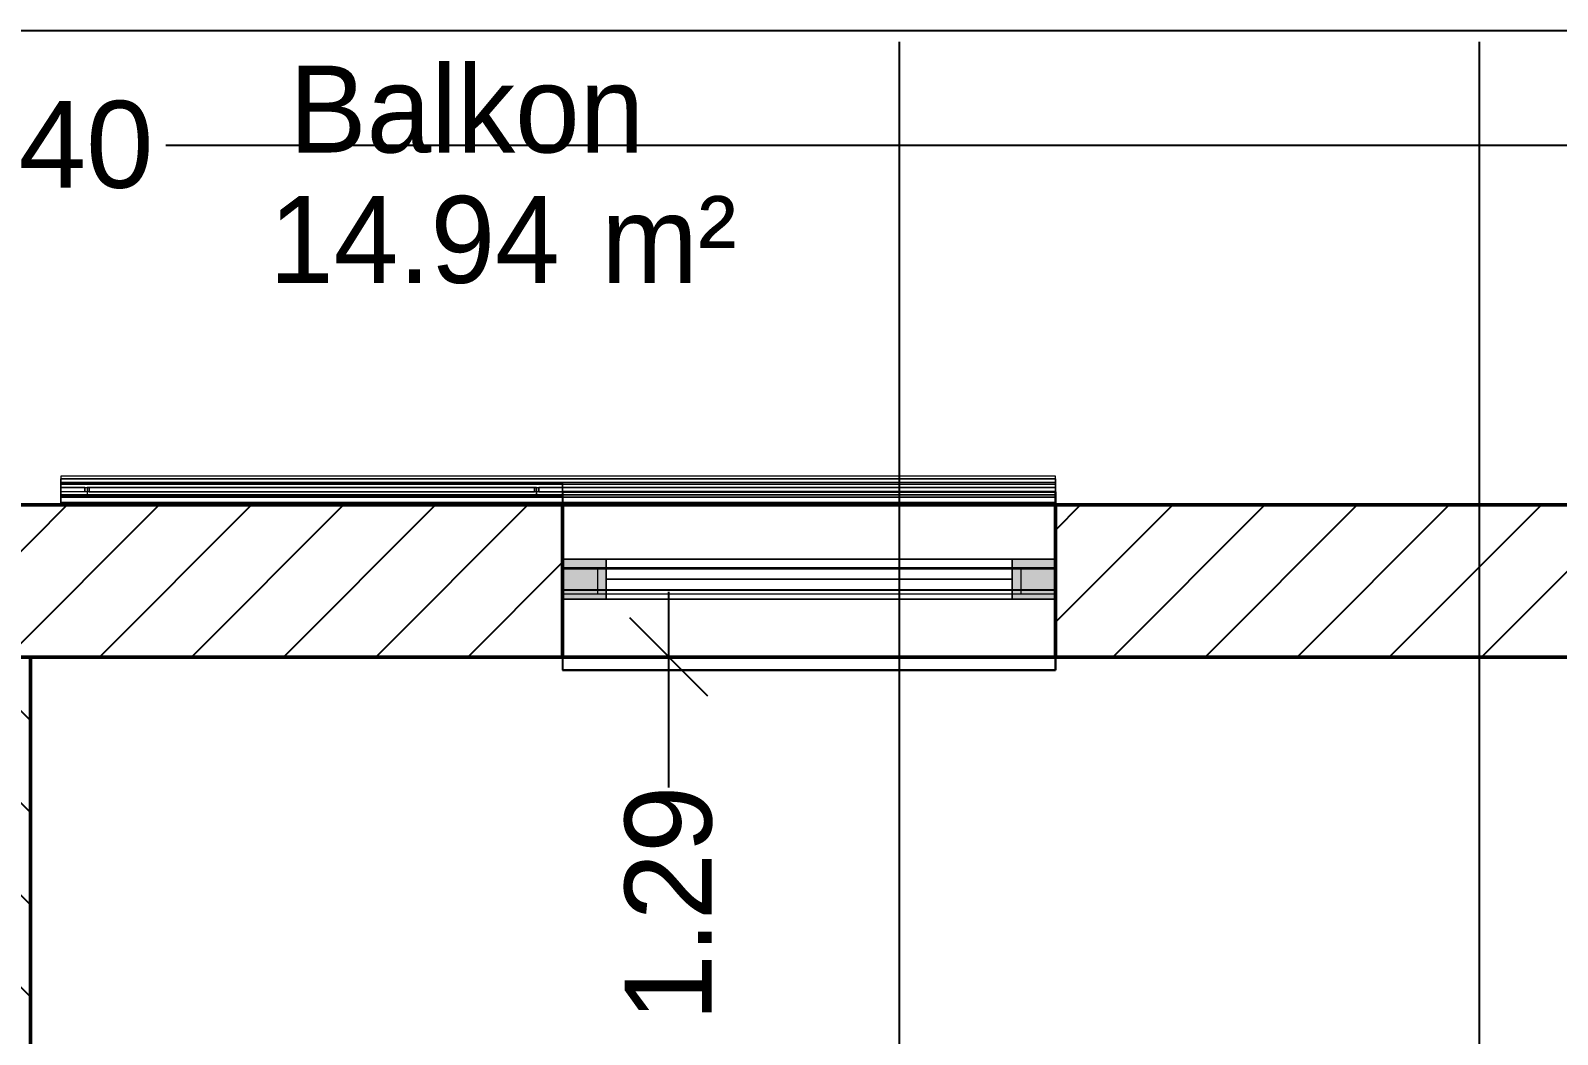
# Model space of a CAD drawing. Extents: x 0 to 756, y -25 to 420.
# Drawn here: x 255.6 to 325.9, y 368.8 to 415 of the extents above; entities that cross this region are included whole.
import ezdxf
from ezdxf.lldxf.tags import DXFTag

# ---------------------------------------------------------------- set-up
doc = ezdxf.new("R2010")
doc.units = 0
doc.layers.get('0').update_dxf_attribs({"lineweight": 25})
doc.layers.get('DEFPOINTS').update_dxf_attribs({"lineweight": 25})
for name, color, linetype, lineweight in [('A_Aussenwand', 7, 'Continuous', 25), ('A_Fenster', 7, 'Continuous', 25), ('A_Innenwand', 7, 'Continuous', 25), ('Allgemein01', 7, 'Continuous', 13), ('Allgemein03', 7, 'Continuous', 25), ('Fenster', 7, 'Continuous', 13), ('Fensterbank', 7, 'Continuous', 13), ('Standard', 7, 'Continuous', 25), ('Verschattung', 7, 'Continuous', 13), ('Wand Holz nicht tragend', 7, 'Continuous', 13), ('Wand Holz tragend', 7, 'Continuous', 13), ('X_Planrahmen', 7, 'Continuous', 25)]:
    doc.layers.add(name, color=color, linetype=linetype, lineweight=lineweight)
doc.layers.add('A_Dach', color=1, linetype='Continuous', lineweight=25, true_color=0xff0000)
doc.styles.get("Standard").update_dxf_attribs({"font": 'arial.ttf'})
tags = doc.linetypes.add('fein_strichliert', pattern=[4, 1, -2, 1]).pattern_tags.tags
tags[8:9] = [DXFTag(74, 4), DXFTag(75, 0), DXFTag(340, '0'), DXFTag(46, 0.0), DXFTag(50, 0.0), DXFTag(44, 0.0), DXFTag(45, 0.0)]
tags[6:7] = [DXFTag(74, 4), DXFTag(75, 0), DXFTag(340, '0'), DXFTag(46, 0.0), DXFTag(50, 0.0), DXFTag(44, 0.0), DXFTag(45, 0.0)]
tags[4:5] = [DXFTag(74, 4), DXFTag(75, 0), DXFTag(340, '0'), DXFTag(46, 0.0), DXFTag(50, 0.0), DXFTag(44, 0.0), DXFTag(45, 0.0)]
tags = doc.linetypes.add('VERDECKT2_S2', pattern=[0.27, 0.2, -0.07]).pattern_tags.tags
tags[6:7] = [DXFTag(74, 4), DXFTag(75, 0), DXFTag(340, '0'), DXFTag(46, 1.0), DXFTag(50, 0.0), DXFTag(44, 0.0), DXFTag(45, 0.0)]
tags[4:5] = [DXFTag(74, 4), DXFTag(75, 0), DXFTag(340, '0'), DXFTag(46, 1.0), DXFTag(50, 0.0), DXFTag(44, 0.0), DXFTag(45, 0.0)]

# ---------------------------------------------------------------- blocks, each defined once
blk = doc.blocks.new('Blockreferenz-A01I5YQ6IE', base_point=(0, -25))
at = {"layer": 'X_Planrahmen', "color": 0, "linetype": 'ByBlock', "lineweight": -2, "ltscale": 0.25}
blk.add_line((20, 415), (589, 415), dxfattribs=at)
blk = doc.blocks.new('Referenz-A01I5YQ8IE')
at = {"layer": 'Allgemein01', "color": 0, "linetype": 'VERDECKT2_S2', "lineweight": -2, "ltscale": 0.25}
for p, q in [((295.567, 414.475), (295.567, 5.763)), ((322.267, 414.475), (322.267, 5.763))]:
    blk.add_line(p, q, dxfattribs=at)
at = {"layer": 'Allgemein03', "color": 0, "lineweight": 13}
for p, q in [((149.567, 393.168), (357.567, 393.168)), ((150.567, 393.168), (356.567, 393.168))]:
    blk.add_line(p, q, dxfattribs=at)
at = {"layer": 'DEFPOINTS', "color": 0, "linetype": 'Continuous', "lineweight": -2, "ltscale": 0.25}
for p, q in [((280.067, 393.168), (280.067, 393.168)), ((280.067, 393.168), (280.067, 393.168)), ((302.767, 393.168), (302.767, 393.168)), ((302.767, 393.168), (302.767, 393.168)), ((255.567, 386.168), (255.567, 386.168)), ((255.567, 386.168), (255.567, 386.168)), ((255.567, 386.168), (255.567, 386.168))]:
    blk.add_line(p, q, dxfattribs=at)
at = {"layer": 'Fenster', "color": 0, "linetype": 'Continuous', "ltscale": 0.13}
for p, q in [((280.067, 390.668), (282.067, 390.668)), ((280.067, 388.828), (280.067, 390.668)), ((280.067, 390.668), (280.067, 388.828)), ((282.067, 390.668), (280.067, 390.668)), ((280.067, 388.828), (280.067, 390.668)), ((280.067, 390.668), (282.067, 390.668)), ((280.067, 390.668), (280.067, 390.668)), ((282.067, 390.668), (282.067, 388.828)), ((282.067, 390.668), (300.767, 390.668)), ((282.067, 388.828), (282.067, 390.668)), ((282.067, 388.828), (282.067, 390.668)), ((282.067, 388.828), (282.067, 390.668)), ((282.067, 390.668), (282.067, 390.668)), ((282.067, 390.668), (282.067, 388.828)), ((300.767, 390.668), (282.067, 390.668)), ((282.067, 388.828), (282.067, 390.668)), ((282.067, 390.668), (300.767, 390.668)), ((282.067, 390.668), (282.067, 390.668)), ((282.067, 390.668), (282.067, 388.828)), ((300.767, 390.668), (282.067, 390.668)), ((282.067, 388.828), (282.067, 390.668)), ((282.067, 390.668), (300.767, 390.668)), ((282.067, 390.668), (282.067, 390.668)), ((300.767, 390.668), (302.767, 390.668)), ((300.767, 388.828), (300.767, 390.668)), ((300.767, 390.668), (300.767, 388.828)), ((300.767, 390.668), (300.767, 388.828)), ((302.767, 390.668), (300.767, 390.668)), ((300.767, 388.828), (300.767, 390.668)), ((300.767, 390.668), (302.767, 390.668)), ((300.767, 390.668), (300.767, 390.668)), ((300.767, 388.828), (300.767, 390.668)), ((300.767, 388.828), (300.767, 390.668)), ((300.767, 390.668), (300.767, 390.668)), ((300.767, 388.828), (300.767, 390.668)), ((300.767, 388.828), (300.767, 390.668)), ((300.767, 390.668), (300.767, 390.668)), ((302.767, 390.668), (302.767, 388.828)), ((302.767, 388.828), (302.767, 390.668)), ((302.767, 388.828), (302.767, 390.668)), ((302.767, 390.668), (302.767, 390.668)), ((282.067, 389.748), (300.767, 389.748)), ((300.767, 389.748), (282.067, 389.748)), ((282.067, 389.748), (282.067, 389.748)), ((300.767, 389.748), (300.767, 389.748)), ((282.067, 388.828), (280.067, 388.828)), ((280.067, 388.828), (282.067, 388.828)), ((280.067, 388.828), (282.067, 388.828)), ((280.067, 388.828), (280.067, 388.828)), ((300.767, 388.828), (282.067, 388.828)), ((282.067, 388.828), (282.067, 388.828)), ((282.067, 388.828), (300.767, 388.828)), ((282.067, 388.828), (300.767, 388.828)), ((282.067, 388.828), (282.067, 388.828)), ((282.067, 388.828), (300.767, 388.828)), ((282.067, 388.828), (300.767, 388.828)), ((282.067, 388.828), (282.067, 388.828)), ((302.767, 388.828), (300.767, 388.828)), ((300.767, 388.828), (302.767, 388.828)), ((300.767, 388.828), (302.767, 388.828)), ((300.767, 388.828), (300.767, 388.828)), ((300.767, 388.828), (300.767, 388.828)), ((300.767, 388.828), (300.767, 388.828)), ((302.767, 388.828), (302.767, 388.828))]:
    blk.add_line(p, q, dxfattribs=at)
for points in [[(280.067, 388.828), (282.067, 388.828), (280.067, 390.668)], [(282.067, 388.828), (282.067, 390.668), (280.067, 390.668)], [(300.767, 388.828), (302.767, 388.828), (300.767, 390.668)], [(302.767, 388.828), (302.767, 390.668), (300.767, 390.668)]]:
    blk.add_solid(points, dxfattribs=at)
at = {"layer": 'Fensterbank', "color": 0, "lineweight": -2}
for p, q in [((280.067, 393.768), (280.067, 390.248)), ((302.767, 393.768), (280.067, 393.768)), ((280.067, 393.768), (280.067, 393.768)), ((280.067, 393.768), (280.067, 393.168)), ((280.067, 393.768), (302.767, 393.768)), ((302.767, 390.248), (302.767, 393.768)), ((302.767, 393.768), (302.767, 393.168)), ((302.767, 393.768), (302.767, 393.768)), ((280.067, 393.168), (280.067, 390.248)), ((280.067, 393.168), (280.067, 393.168)), ((280.067, 393.168), (302.767, 393.168)), ((302.767, 393.168), (280.067, 393.168)), ((302.767, 393.168), (302.767, 393.168)), ((302.767, 393.168), (302.767, 390.248)), ((280.067, 390.248), (302.767, 390.248)), ((280.067, 390.248), (280.067, 390.248)), ((280.067, 390.248), (302.767, 390.248)), ((302.767, 390.248), (302.767, 390.248)), ((280.067, 389.248), (280.067, 385.568)), ((302.767, 389.248), (280.067, 389.248)), ((280.067, 389.248), (280.067, 389.248)), ((280.067, 389.248), (280.067, 386.168)), ((302.767, 389.248), (280.067, 389.248)), ((302.767, 385.568), (302.767, 389.248)), ((302.767, 389.248), (302.767, 389.248)), ((302.767, 389.248), (302.767, 386.168)), ((280.067, 386.168), (280.067, 385.568)), ((280.067, 386.168), (280.067, 386.168)), ((280.067, 386.168), (302.767, 386.168)), ((302.767, 386.168), (280.067, 386.168)), ((302.767, 386.168), (302.767, 386.168)), ((302.767, 386.168), (302.767, 385.568)), ((280.067, 385.568), (302.767, 385.568)), ((280.067, 385.568), (280.067, 385.568)), ((302.767, 385.568), (280.067, 385.568)), ((302.767, 385.568), (302.767, 385.568))]:
    blk.add_line(p, q, dxfattribs=at)
at = {"layer": 'Fensterbank', "color": 0, "lineweight": 18}
for p, q in [((280.067, 393.168), (302.767, 393.168)), ((280.067, 386.168), (302.767, 386.168))]:
    blk.add_line(p, q, dxfattribs=at)
at = {"layer": 'Standard', "color": 0, "lineweight": -2}
for p, q in [((261.803, 409.733), (357.567, 409.733)), ((284.957, 380.168), (284.957, 389.168)), ((286.757, 384.368), (283.157, 387.968)), ((287.957, 386.168), (281.957, 386.168)), ((284.957, 380.992), (284.957, 386.168))]:
    blk.add_line(p, q, dxfattribs=at)
at = {"layer": 'Verschattung', "color": 0, "linetype": 'Continuous', "ltscale": 0.13}
for p, q in [((256.967, 394.488), (256.967, 393.288)), ((302.767, 394.488), (256.967, 394.488)), ((256.967, 394.488), (256.967, 394.488)), ((256.967, 394.488), (256.967, 394.488)), ((256.967, 394.488), (256.967, 394.488)), ((256.967, 394.488), (256.967, 394.368)), ((279.867, 394.488), (256.967, 394.488)), ((302.767, 394.488), (279.867, 394.488)), ((302.767, 393.288), (302.767, 394.488)), ((302.767, 394.488), (302.767, 394.488)), ((302.767, 394.488), (302.767, 394.488)), ((302.767, 394.368), (302.767, 394.488)), ((302.767, 394.488), (302.767, 394.488)), ((256.967, 394.368), (302.767, 394.368)), ((256.967, 393.168), (256.967, 394.368)), ((256.967, 394.368), (256.967, 394.368)), ((256.967, 394.368), (256.967, 394.368)), ((279.867, 394.368), (256.967, 394.368)), ((256.967, 394.208), (256.967, 393.528)), ((302.767, 394.208), (256.967, 394.208)), ((256.967, 394.208), (256.967, 394.208)), ((256.967, 394.208), (256.967, 393.968)), ((256.967, 394.208), (256.967, 394.208)), ((256.967, 394.208), (256.967, 394.208)), ((256.967, 394.208), (258.067, 394.208)), ((256.967, 394.168), (280.067, 394.168)), ((256.967, 393.568), (256.967, 394.168)), ((280.067, 394.168), (256.967, 394.168)), ((256.967, 394.168), (256.967, 393.568)), ((280.067, 394.168), (256.967, 394.168)), ((256.967, 394.168), (256.967, 394.168)), ((256.967, 393.568), (256.967, 394.168)), ((302.767, 394.108), (256.967, 394.108)), ((256.967, 394.108), (256.967, 393.968)), ((256.967, 394.108), (256.967, 394.108)), ((256.967, 394.108), (256.967, 393.628)), ((302.767, 394.108), (256.967, 394.108)), ((256.967, 393.968), (258.067, 393.968)), ((256.967, 393.968), (256.967, 393.968)), ((258.067, 393.968), (256.967, 393.968)), ((258.067, 393.768), (256.967, 393.768)), ((256.967, 393.768), (256.967, 393.628)), ((256.967, 393.768), (256.967, 393.528)), ((256.967, 393.768), (256.967, 393.768)), ((258.067, 393.768), (256.967, 393.768)), ((258.067, 394.208), (302.767, 394.208)), ((258.067, 393.968), (258.067, 393.768)), ((258.067, 393.968), (258.167, 393.968)), ((258.067, 393.868), (258.067, 393.968)), ((258.067, 393.968), (258.067, 393.968)), ((258.067, 393.968), (258.067, 393.968)), ((258.067, 393.968), (258.067, 393.968)), ((258.067, 393.968), (258.267, 393.968)), ((258.067, 393.768), (258.067, 393.868)), ((258.167, 393.768), (258.067, 393.768)), ((258.267, 393.768), (258.067, 393.768)), ((258.067, 393.768), (258.067, 393.768)), ((258.067, 393.768), (258.067, 393.768)), ((258.067, 393.768), (258.067, 393.768)), ((258.167, 393.968), (258.167, 393.568)), ((278.867, 393.968), (258.167, 393.968)), ((258.167, 393.968), (258.267, 393.968)), ((258.167, 393.968), (258.167, 393.968)), ((258.167, 393.968), (258.167, 393.568)), ((258.167, 393.968), (278.867, 393.968)), ((258.267, 393.768), (258.167, 393.768)), ((258.267, 393.968), (278.767, 393.968)), ((258.267, 393.768), (258.267, 393.968)), ((258.267, 393.968), (258.267, 393.868)), ((258.267, 393.968), (258.267, 393.968)), ((258.267, 393.968), (258.267, 393.968)), ((258.267, 393.968), (258.267, 393.968)), ((278.767, 393.968), (258.267, 393.968)), ((258.267, 393.868), (258.267, 393.768)), ((278.767, 393.768), (258.267, 393.768)), ((258.267, 393.768), (258.267, 393.768)), ((258.267, 393.768), (258.267, 393.768)), ((258.267, 393.768), (258.267, 393.768)), ((258.267, 393.768), (278.767, 393.768)), ((278.767, 393.968), (278.767, 393.768)), ((278.767, 393.868), (278.767, 393.968)), ((278.767, 393.968), (278.867, 393.968)), ((278.767, 393.968), (278.767, 393.968)), ((278.767, 393.968), (278.967, 393.968)), ((278.767, 393.968), (278.767, 393.968)), ((278.767, 393.968), (278.767, 393.968)), ((278.767, 393.768), (278.767, 393.868)), ((278.867, 393.768), (278.767, 393.768)), ((278.967, 393.768), (278.767, 393.768)), ((278.767, 393.768), (278.767, 393.768)), ((278.767, 393.768), (278.767, 393.768)), ((278.767, 393.768), (278.767, 393.768)), ((278.867, 393.568), (278.867, 393.968)), ((278.867, 393.968), (278.967, 393.968)), ((278.867, 393.968), (278.867, 393.568)), ((278.867, 393.968), (278.867, 393.968)), ((278.967, 393.768), (278.867, 393.768)), ((278.967, 393.968), (302.767, 393.968)), ((278.967, 393.768), (278.967, 393.968)), ((278.967, 393.968), (278.967, 393.868)), ((278.967, 393.968), (278.967, 393.968)), ((278.967, 393.968), (278.967, 393.968)), ((278.967, 393.968), (278.967, 393.968)), ((302.767, 393.968), (278.967, 393.968)), ((278.967, 393.868), (278.967, 393.768)), ((302.767, 393.768), (278.967, 393.768)), ((278.967, 393.768), (278.967, 393.768)), ((278.967, 393.768), (278.967, 393.768)), ((278.967, 393.768), (278.967, 393.768)), ((278.967, 393.768), (302.767, 393.768)), ((302.767, 394.368), (279.867, 394.368)), ((280.067, 394.168), (280.067, 393.568)), ((280.067, 393.568), (280.067, 394.168)), ((280.067, 394.168), (280.067, 394.168)), ((280.067, 394.168), (280.067, 393.568)), ((302.767, 394.368), (302.767, 393.168)), ((302.767, 394.368), (302.767, 394.368)), ((302.767, 394.368), (302.767, 394.368)), ((302.767, 393.528), (302.767, 394.208)), ((302.767, 393.968), (302.767, 394.208)), ((302.767, 394.208), (302.767, 394.208)), ((302.767, 394.208), (302.767, 394.208)), ((302.767, 394.208), (302.767, 394.208)), ((302.767, 393.968), (302.767, 394.108)), ((302.767, 394.108), (302.767, 394.108)), ((302.767, 393.628), (302.767, 394.108)), ((302.767, 393.968), (302.767, 393.968)), ((302.767, 393.628), (302.767, 393.768)), ((302.767, 393.528), (302.767, 393.768)), ((302.767, 393.768), (302.767, 393.768)), ((256.967, 393.628), (302.767, 393.628)), ((256.967, 393.628), (256.967, 393.628)), ((302.767, 393.628), (256.967, 393.628)), ((280.067, 393.568), (256.967, 393.568)), ((256.967, 393.568), (280.067, 393.568)), ((280.067, 393.568), (256.967, 393.568)), ((256.967, 393.568), (256.967, 393.568)), ((256.967, 393.528), (302.767, 393.528)), ((256.967, 393.528), (256.967, 393.528)), ((256.967, 393.528), (256.967, 393.528)), ((256.967, 393.528), (256.967, 393.528)), ((258.067, 393.528), (256.967, 393.528)), ((256.967, 393.288), (256.967, 393.168)), ((279.867, 393.288), (256.967, 393.288)), ((256.967, 393.288), (302.767, 393.288)), ((256.967, 393.288), (256.967, 393.288)), ((256.967, 393.288), (256.967, 393.288)), ((256.967, 393.168), (279.867, 393.168)), ((302.767, 393.168), (256.967, 393.168)), ((256.967, 393.168), (256.967, 393.168)), ((256.967, 393.168), (256.967, 393.168)), ((256.967, 393.168), (256.967, 393.168)), ((302.767, 393.528), (258.067, 393.528)), ((258.167, 393.568), (278.867, 393.568)), ((258.167, 393.568), (258.167, 393.568)), ((278.867, 393.568), (258.167, 393.568)), ((278.867, 393.568), (278.867, 393.568)), ((302.767, 393.288), (279.867, 393.288)), ((279.867, 393.168), (302.767, 393.168)), ((280.067, 393.568), (280.067, 393.568)), ((302.767, 393.628), (302.767, 393.628)), ((302.767, 393.528), (302.767, 393.528)), ((302.767, 393.528), (302.767, 393.528)), ((302.767, 393.528), (302.767, 393.528)), ((302.767, 393.168), (302.767, 393.288)), ((302.767, 393.288), (302.767, 393.288)), ((302.767, 393.288), (302.767, 393.288)), ((302.767, 393.168), (302.767, 393.168)), ((302.767, 393.168), (302.767, 393.168)), ((302.767, 393.168), (302.767, 393.168))]:
    blk.add_line(p, q, dxfattribs=at)
at = {"layer": 'Wand Holz nicht tragend', "color": 0, "lineweight": 50}
for p, q in [((255.567, 386.168), (253.567, 386.168)), ((253.567, 386.168), (255.567, 386.168)), ((255.567, 270.568), (255.567, 386.168)), ((255.567, 386.168), (255.567, 270.568)), ((255.567, 386.168), (255.567, 386.168))]:
    blk.add_line(p, q, dxfattribs=at)
at = {"layer": 'Wand Holz tragend', "color": 0, "lineweight": 50}
for p, q in [((113.567, 393.168), (386.567, 393.168)), ((386.567, 393.168), (253.567, 393.168)), ((280.067, 393.168), (280.067, 386.168)), ((302.767, 393.168), (280.067, 393.168)), ((280.067, 393.168), (280.067, 393.168)), ((302.767, 393.168), (280.067, 393.168)), ((280.067, 393.168), (280.067, 386.168)), ((302.767, 386.168), (302.767, 393.168)), ((302.767, 393.168), (302.767, 393.168)), ((302.767, 386.168), (302.767, 393.168)), ((386.567, 386.168), (113.567, 386.168)), ((253.567, 386.168), (386.567, 386.168)), ((280.067, 386.168), (302.767, 386.168)), ((280.067, 386.168), (302.767, 386.168)), ((280.067, 386.168), (280.067, 386.168)), ((302.767, 386.168), (302.767, 386.168))]:
    blk.add_line(p, q, dxfattribs=at)
at = {"layer": 'Standard', "color": 0, "lineweight": -2, "insert": (247.249, 411.765), "char_height": 4, "attachment_point": 1}
blk.add_mtext('{\\fArial;10.40}', dxfattribs=at)
at = {"layer": 'Standard', "color": 0, "lineweight": -2, "insert": (282.925, 369.387), "char_height": 4, "attachment_point": 1, "rotation": 90}
blk.add_mtext('{\\fArial;1.29}', dxfattribs=at)
at = {"layer": 'Wand Holz tragend', "color": 0, "char_height": 4, "attachment_point": 1}
for s, insert in [('{\\fPosterama Text Light;Balkon}', (267.474, 413.388)), ('{\\fPosterama Text Light;14.94}', (266.548, 407.388)), ('{\\fPosterama Text Light;m²}', (281.841, 407.388))]:
    blk.add_mtext(s, dxfattribs=dict(at, insert=insert))
blk = doc.blocks.new('Wand-A01I5YQCIE', base_point=(113.567, 386.168))
at = {"color": 0, "linetype": 'ByBlock', "lineweight": -2, "ltscale": 0.25}
for p, q in [((227.067, 393.168), (280.067, 393.168)), ((302.767, 393.168), (393.567, 393.168)), ((255.567, 386.168), (280.067, 386.168)), ((302.767, 386.168), (386.567, 386.168))]:
    blk.add_line(p, q, dxfattribs=at)
at = {"color": 0, "lineweight": -2}
for p, q in [((250.249, 386.168), (257.249, 393.168)), ((254.492, 386.168), (261.492, 393.168)), ((258.735, 386.168), (265.735, 393.168)), ((262.977, 386.168), (269.977, 393.168)), ((267.22, 386.168), (274.22, 393.168)), ((271.463, 386.168), (278.463, 393.168)), ((302.767, 387.773), (308.161, 393.168)), ((302.767, 392.016), (303.918, 393.168)), ((305.404, 386.168), (312.404, 393.168)), ((309.646, 386.168), (316.646, 393.168)), ((313.889, 386.168), (320.889, 393.168)), ((318.132, 386.168), (325.132, 393.168)), ((322.374, 386.168), (329.374, 393.168)), ((275.705, 386.168), (280.067, 390.529)), ((279.948, 386.168), (280.067, 386.287))]:
    blk.add_line(p, q, dxfattribs=at)
blk = doc.blocks.new('Fenster-A01I5YQEIE', base_point=(280.067, 386.168))
at = {"color": 0, "linetype": 'ByBlock', "lineweight": -2, "ltscale": 0.25}
for p, q in [((302.767, 393.168), (280.067, 393.168)), ((280.067, 393.168), (280.067, 386.168)), ((302.767, 393.168), (302.767, 386.168)), ((302.767, 386.168), (280.067, 386.168))]:
    blk.add_line(p, q, dxfattribs=at)
at = {"color": 0, "linetype": 'ByBlock', "lineweight": 18, "ltscale": 0.18}
for p, q in [((302.767, 390.268), (280.067, 390.268)), ((281.667, 390.268), (281.667, 389.068)), ((301.167, 390.268), (301.167, 389.068)), ((302.767, 389.068), (280.067, 389.068))]:
    blk.add_line(p, q, dxfattribs=at)
at = {"color": 0, "linetype": 'fein_strichliert', "lineweight": 18, "ltscale": 0.18}
blk.add_line((280.067, 390.268), (280.067, 389.068), dxfattribs=at)
blk = doc.blocks.new('Wand-A01I5YQSIE', base_point=(251.567, 271.168))
at = {"color": 0, "linetype": 'ByBlock', "lineweight": -2, "ltscale": 0.25}
for p, q in [((251.567, 386.168), (251.567, 271.168)), ((255.567, 386.168), (255.567, 271.168))]:
    blk.add_line(p, q, dxfattribs=at)
at = {"color": 0, "lineweight": -2}
for p, q in [((252.656, 386.168), (255.567, 383.257)), ((251.567, 383.014), (255.567, 379.014)), ((251.567, 378.772), (255.567, 374.772)), ((251.567, 374.529), (255.567, 370.529)), ((251.567, 370.286), (255.567, 366.286)), ((251.567, 366.044), (255.567, 362.044)), ((251.567, 361.801), (255.567, 357.801)), ((251.567, 357.558), (255.567, 353.558)), ((251.567, 353.316), (255.567, 349.316)), ((251.567, 349.073), (255.567, 345.073)), ((251.567, 344.83), (255.567, 340.83)), ((251.567, 340.588), (255.567, 336.588)), ((251.567, 336.345), (255.567, 332.345)), ((251.567, 332.102), (255.567, 328.102)), ((251.567, 327.86), (255.567, 323.86)), ((251.567, 323.617), (255.567, 319.617)), ((251.567, 319.375), (255.567, 315.375)), ((251.567, 315.132), (255.567, 311.132)), ((251.567, 310.889), (255.567, 306.889)), ((251.567, 306.647), (255.567, 302.647)), ((251.567, 302.404), (255.567, 298.404)), ((251.567, 298.161), (255.567, 294.161)), ((251.567, 293.919), (255.567, 289.919)), ((251.567, 289.676), (255.567, 285.676)), ((251.567, 285.433), (255.567, 281.433)), ((251.567, 281.191), (255.567, 277.191)), ((251.567, 276.948), (255.567, 272.948)), ((251.567, 272.705), (253.105, 271.168))]:
    blk.add_line(p, q, dxfattribs=at)
blk = doc.blocks.new('Dachfläche-A01I5YRMIE', base_point=(253.567, 33.11))
at = {"color": 0, "linetype": 'ByBlock', "lineweight": -2, "ltscale": 0.25}
blk.add_line((253.567, 393.168), (393.567, 393.168), dxfattribs=at)

msp = doc.modelspace()

# ---------------------------------------------------------------- block references
at = {"ltscale": 0.25}
msp.add_blockref('Blockreferenz-A01I5YQ6IE', (0, -25), dxfattribs=at)
at = {"color": 8, "lineweight": 25, "ltscale": 0.25, "true_color": 0x808080}
msp.add_blockref('Referenz-A01I5YQ8IE', (0, 0), dxfattribs=at)
at = {"layer": 'A_Aussenwand', "ltscale": 0.25}
msp.add_blockref('Wand-A01I5YQCIE', (113.567, 386.168), dxfattribs=at)
at = {"layer": 'A_Dach', "ltscale": 0.25}
msp.add_blockref('Dachfläche-A01I5YRMIE', (253.567, 33.11), dxfattribs=at)
at = {"layer": 'A_Fenster', "ltscale": 0.25}
msp.add_blockref('Fenster-A01I5YQEIE', (280.067, 386.168), dxfattribs=at)
at = {"layer": 'A_Innenwand', "ltscale": 0.25}
msp.add_blockref('Wand-A01I5YQSIE', (251.567, 271.168), dxfattribs=at)

doc.saveas('drawing.dxf')
